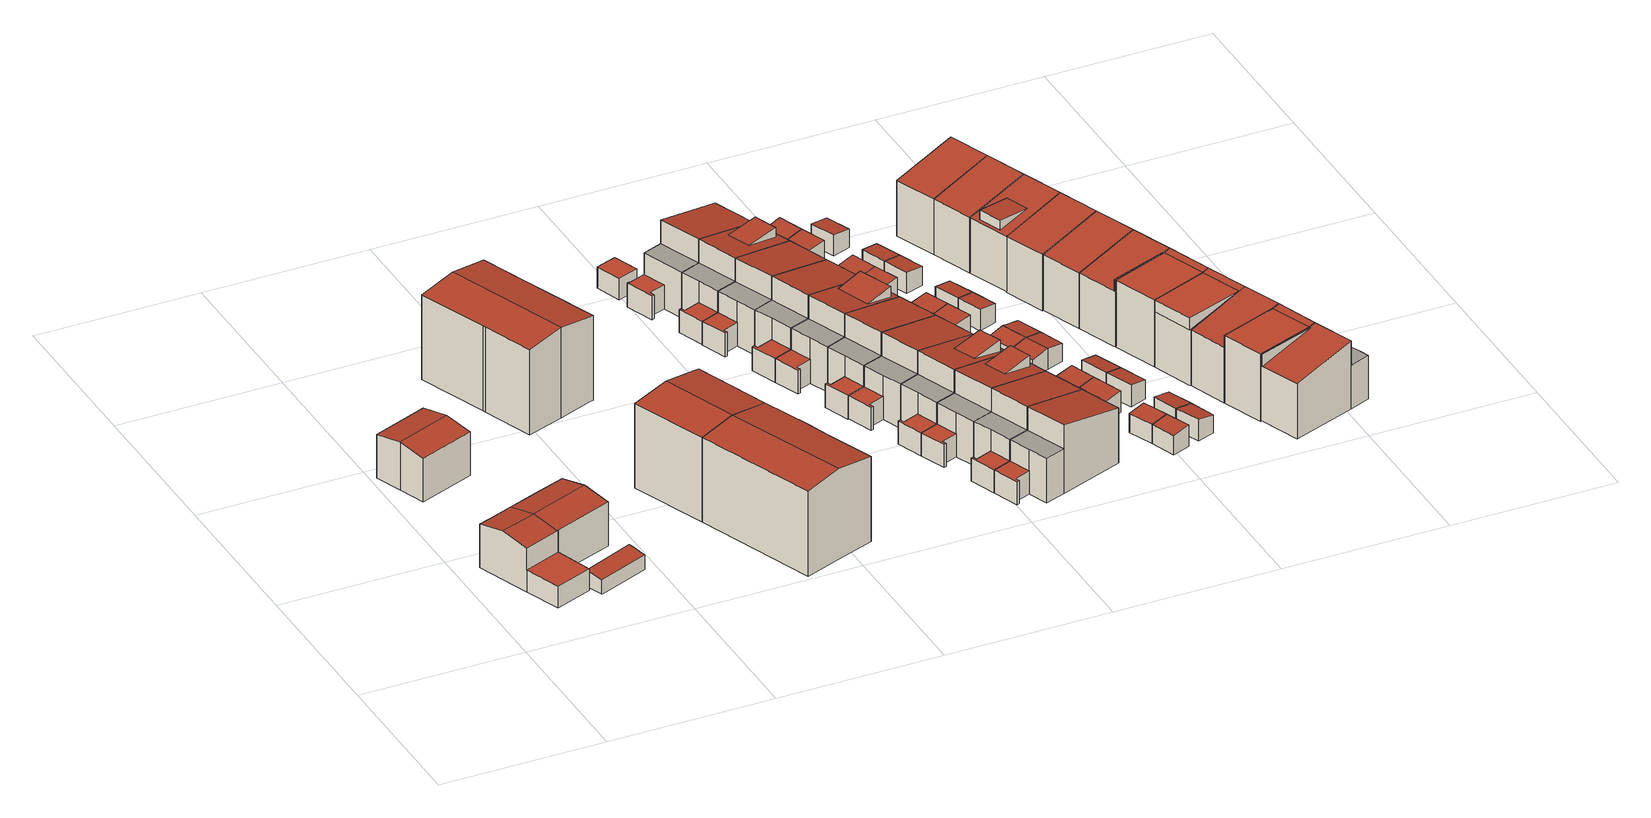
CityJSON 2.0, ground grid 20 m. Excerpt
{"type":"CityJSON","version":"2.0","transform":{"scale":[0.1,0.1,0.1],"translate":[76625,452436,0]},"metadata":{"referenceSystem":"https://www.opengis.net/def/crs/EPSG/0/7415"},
"CityObjects":{
"building1":{"type":"Building","attributes":{"Volume":259.58,"Dakoppervlakte":57.02,"Muuroppervlakte":160.19,"Vloeroppervlakte":56.57,"hoogte_Z_max_in_m_NAP":6.89,"GEB_DOEL":"woonfunctie","dateOfConstruction":"1957-01-01","measuredHeight":6.09},"geometry":[{"type":"Solid","lod":"2","boundaries":[[[[0,1,2,3,4,5,6,7,8,9]],[[10,11,12,13]],[[14,15,16,17,18]],[[19,20,21,15,14]],[[13,12,1,0]],[[13,0,9,10]],[[6,16,15,7]],[[5,17,16,6]],[[5,4,18,17]],[[19,14,18,4,3,2,11]],[[15,21,20,10,9,8,7]],[[20,19,11,10]],[[11,2,1,12]]]],"semantics":{"surfaces":[{"type":"GroundSurface"},{"type":"RoofSurface"},{"type":"WallSurface"}],"values":[[0,1,1,1,2,2,2,2,2,2,2,2,2]]}}]},
"building2":{"type":"Building","attributes":{"Volume":292.11,"Dakoppervlakte":51.62,"Muuroppervlakte":159.37,"Vloeroppervlakte":50.76,"hoogte_Z_max_in_m_NAP":6.91,"GEB_DOEL":"woonfunctie","dateOfConstruction":"1956-01-01","measuredHeight":6.08},"geometry":[{"type":"Solid","lod":"2","boundaries":[[[[22,23,24,25,26,27]],[[28,29,30,31]],[[28,32,33,29]],[[23,22,31,30]],[[25,33,32,26]],[[33,25,24,29]],[[31,22,27,26,32,28]],[[24,23,30,29]]]],"semantics":{"surfaces":[{"type":"GroundSurface"},{"type":"RoofSurface"},{"type":"WallSurface"}],"values":[[0,1,1,2,2,2,2,2]]}}]},
"building3":{"type":"Building","attributes":{"Volume":315.84,"Dakoppervlakte":54.98,"Muuroppervlakte":167.49,"Vloeroppervlakte":54.28,"hoogte_Z_max_in_m_NAP":6.89,"GEB_DOEL":"woonfunctie","dateOfConstruction":"1957-01-01","measuredHeight":6.1},"geometry":[{"type":"Solid","lod":"2","boundaries":[[[[34,8,7,6,35,36,37,38,39]],[[21,40,41,42,15]],[[42,43,44,45,16,15]],[[7,8,21,15]],[[21,8,34,39,41,40]],[[41,39,38,37,43,42]],[[37,36,44,43]],[[45,44,36,35]],[[16,45,35,6]],[[7,15,16,6]]]],"semantics":{"surfaces":[{"type":"GroundSurface"},{"type":"RoofSurface"},{"type":"WallSurface"}],"values":[[0,1,1,2,2,2,2,2,2,2]]}}]},
"building4":{"type":"Building","attributes":{"Volume":30.47,"Dakoppervlakte":15.78,"Muuroppervlakte":35.43,"Vloeroppervlakte":15.66,"hoogte_Z_max_in_m_NAP":3.01,"GEB_DOEL":"onbekend","dateOfConstruction":"1957-01-01","measuredHeight":2.09},"geometry":[{"type":"Solid","lod":"2","boundaries":[[[[46,47,48,49,50,51]],[[52,53,54,55,56,57]],[[47,46,54,53]],[[46,51,55,54]],[[49,57,56,55,51,50]],[[53,52,57,49,48,47]]]],"semantics":{"surfaces":[{"type":"GroundSurface"},{"type":"RoofSurface"},{"type":"WallSurface"}],"values":[[0,1,2,2,2,2]]}}]},
"building5":{"type":"Building","attributes":{"Volume":8.34,"Dakoppervlakte":4.64,"Muuroppervlakte":15.15,"Vloeroppervlakte":4.48,"hoogte_Z_max_in_m_NAP":2.85,"GEB_DOEL":"onbekend","dateOfConstruction":"1957-01-01","measuredHeight":2.01},"geometry":[{"type":"Solid","lod":"2","boundaries":[[[[58,59,60,61,62,63]],[[64,65,66,67]],[[68,69,67,66]],[[65,64,62,61]],[[58,69,68,59]],[[69,58,63,67]],[[65,61,60,59,68,66]],[[63,62,64,67]]]],"semantics":{"surfaces":[{"type":"GroundSurface"},{"type":"RoofSurface"},{"type":"WallSurface"}],"values":[[0,1,1,2,2,2,2,2]]}}]},
"building6":{"type":"Building","attributes":{"Volume":1710.36,"Dakoppervlakte":156.89,"Muuroppervlakte":604.07,"Vloeroppervlakte":155.21,"hoogte_Z_max_in_m_NAP":12.19,"GEB_DOEL":"woonfunctie","dateOfConstruction":"1957-01-01","measuredHeight":11.38},"geometry":[{"type":"Solid","lod":"2","boundaries":[[[[70,71,72,73,74,75,76,77,78,79,80,81,82,83]],[[84,85,86,87,88,89]],[[87,90,91,92,93,94,88]],[[95,96,97,98,99,100]],[[78,77,91,90,87,79]],[[89,88,94,71,70,83]],[[82,84,89,83]],[[82,81,85,84]],[[81,80,86,85]],[[87,86,80,79]],[[76,75,95,100]],[[73,72,98,97]],[[100,99,101,76]],[[94,93,92,91,77,76,101,99,98,72,71]],[[97,96,95,75,74,73]]]],"semantics":{"surfaces":[{"type":"GroundSurface"},{"type":"RoofSurface"},{"type":"WallSurface"}],"values":[[0,1,1,1,2,2,2,2,2,2,2,2,2,2,2]]}}]},
"building7":{"type":"Building","attributes":{"Volume":1058.98,"Dakoppervlakte":97.32,"Muuroppervlakte":424.61,"Vloeroppervlakte":96.27,"hoogte_Z_max_in_m_NAP":12.19,"GEB_DOEL":"woonfunctie","dateOfConstruction":"1957-01-01","measuredHeight":11.36},"geometry":[{"type":"Solid","lod":"2","boundaries":[[[[102,103,104,105,106,107,108]],[[109,110,111,112]],[[113,114,115,112,111]],[[109,103,102,110]],[[107,106,114,113]],[[104,112,115,114,106,105]],[[110,102,108,107,113,111]],[[109,112,104,103]]]],"semantics":{"surfaces":[{"type":"GroundSurface"},{"type":"RoofSurface"},{"type":"WallSurface"}],"values":[[0,1,1,2,2,2,2,2]]}}]},
"building8":{"type":"Building","attributes":{"Volume":1701.15,"Dakoppervlakte":156.03,"Muuroppervlakte":557.18,"Vloeroppervlakte":154.36,"hoogte_Z_max_in_m_NAP":12.19,"GEB_DOEL":"woonfunctie","dateOfConstruction":"1957-01-01","measuredHeight":11.38},"geometry":[{"type":"Solid","lod":"2","boundaries":[[[[107,116,117,118,119,120,121,122,123,102,108]],[[124,113,111,125,126,127]],[[111,110,128,125]],[[129,130,131,132,133]],[[110,111,113,107,108,102]],[[113,124,132,116,107]],[[133,132,124,127]],[[127,126,121,120,133]],[[123,122,121,126,125,128]],[[119,129,133,120]],[[117,116,132,131]],[[128,110,102,123]],[[118,117,131,130,129,119]]]],"semantics":{"surfaces":[{"type":"GroundSurface"},{"type":"RoofSurface"},{"type":"WallSurface"}],"values":[[0,1,1,1,2,2,2,2,2,2,2,2,2]]}}]},
"building9":{"type":"Building","attributes":{"Volume":23.06,"Dakoppervlakte":8.55,"Muuroppervlakte":31.74,"Vloeroppervlakte":8.55,"hoogte_Z_max_in_m_NAP":3.55,"GEB_DOEL":"overige gebruiksfunctie","dateOfConstruction":"1998-01-01","measuredHeight":2.7},"geometry":[{"type":"Solid","lod":"2","boundaries":[[[[134,135,136,137]],[[138,139,140,141]],[[138,134,137,139]],[[136,140,139,137]],[[135,141,140,136]],[[138,141,135,134]]]],"semantics":{"surfaces":[{"type":"GroundSurface"},{"type":"RoofSurface"},{"type":"WallSurface"}],"values":[[0,1,2,2,2,2]]}}]},
"building10":{"type":"Building","attributes":{"Volume":479.48,"Dakoppervlakte":55.99,"Muuroppervlakte":270.22,"Vloeroppervlakte":69.74,"hoogte_Z_max_in_m_NAP":9.55,"GEB_DOEL":"woonfunctie","dateOfConstruction":"1998-01-01","measuredHeight":8.75},"geometry":[{"type":"Solid","lod":"2","boundaries":[[[[142,143,144,145,146,147,148,149,150,151,152,153,154]],[[155,156,157,158]],[[159,160,161,162]],[[163,164,165,166,167,168,169,170]],[[148,147,162,161,156]],[[162,147,146,159]],[[165,158,157,145,144]],[[149,148,156,155]],[[170,152,151,163]],[[163,151,150,164]],[[144,143,166,165]],[[142,167,166,143]],[[142,154,168,167]],[[154,153,169,168]],[[152,170,169,153]],[[149,155,158,165,164,150]],[[160,157,156,161]],[[159,146,145,157,160]]]],"semantics":{"surfaces":[{"type":"GroundSurface"},{"type":"OuterFloorSurface"},{"type":"RoofSurface"},{"type":"WallSurface"}],"values":[[0,1,2,2,3,3,3,3,3,3,3,3,3,3,3,3,3,3]]}}]},
"building11":{"type":"Building","attributes":{"Volume":466.19,"Dakoppervlakte":40.86,"Muuroppervlakte":264.11,"Vloeroppervlakte":67.07,"hoogte_Z_max_in_m_NAP":9.55,"GEB_DOEL":"woonfunctie","dateOfConstruction":"1998-01-01","measuredHeight":8.7},"children":["building11-1"],"geometry":[{"type":"Solid","lod":"2","boundaries":[[[[171,172,173,174,175,176,177,178,179,180,181]],[[182,183,162,161],[184,185,186,187]],[[188,189,190,191,192,193]],[[156,155,194,195,196]],[[162,183,174,173]],[[161,162,173,172,156]],[[196,195,191,176,175]],[[172,171,155,156]],[[171,181,192,194,155]],[[192,181,180,193]],[[193,180,179,188]],[[179,178,189,188]],[[189,178,177,190]],[[191,190,177,176]],[[192,191,195,194]],[[161,156,196,182]],[[175,174,183,182,196]],[[184,187,197,198]],[[197,187,186]],[[197,186,185,198]],[[198,185,184]]]],"semantics":{"surfaces":[{"type":"GroundSurface"},{"type":"RoofSurface"},{"type":"OuterFloorSurface"},{"type":"WallSurface"}],"values":[[0,1,1,2,3,3,3,3,3,3,3,3,3,3,3,3,3,1,3,3,3]]}}]},
"building11-1":{"type":"BuildingInstallation","attributes":{"relationToConstruction":"outside"},"parents":["building11"],"geometry":[{"type":"MultiSurface","lod":"2","boundaries":[[[184,187,197,198]],[[197,187,186]],[[197,186,185,198]],[[198,185,184]]],"semantics":{"surfaces":[{"type":"RoofSurface"},{"type":"WallSurface"}],"values":[0,1,1,1]}}]},
"building12":{"type":"Building","attributes":{"Volume":458.17,"Dakoppervlakte":53.61,"Muuroppervlakte":264.68,"Vloeroppervlakte":66.82,"hoogte_Z_max_in_m_NAP":9.55,"GEB_DOEL":"woonfunctie","dateOfConstruction":"1998-01-01","measuredHeight":8.72},"geometry":[{"type":"Solid","lod":"2","boundaries":[[[[199,200,201,202,203,204,205,206,207,208,209]],[[210,211,212,196,195]],[[183,182,213,214]],[[215,216,217,191,190,218]],[[183,214,209,208]],[[199,209,214,213,212]],[[212,211,200,199]],[[195,196,207,206,191]],[[201,200,211,210,217]],[[215,203,202,216]],[[201,217,216,202]],[[205,190,191,206]],[[190,205,204,218]],[[215,218,204,203]],[[195,191,217,210]],[[182,196,212,213]],[[196,182,183,208,207]]]],"semantics":{"surfaces":[{"type":"GroundSurface"},{"type":"OuterFloorSurface"},{"type":"RoofSurface"},{"type":"WallSurface"}],"values":[[0,1,2,2,3,3,3,3,3,3,3,3,3,3,3,3,3]]}}]},
"building13":{"type":"Building","attributes":{"Volume":459.54,"Dakoppervlakte":53.77,"Muuroppervlakte":265,"Vloeroppervlakte":66.99,"hoogte_Z_max_in_m_NAP":9.55,"GEB_DOEL":"woonfunctie","dateOfConstruction":"1998-01-01","measuredHeight":8.72},"geometry":[{"type":"Solid","lod":"2","boundaries":[[[[219,220,221,222,223,224,200,199,209,225,226]],[[211,227,228,229,212]],[[214,213,230,231]],[[232,233,234,235,236,237]],[[231,225,209,214]],[[226,225,231,230,229]],[[199,200,211,212]],[[200,224,234,227,211]],[[219,226,229,228,233]],[[222,221,237,236]],[[221,220,232,237]],[[233,232,220,219]],[[234,224,223,235]],[[223,222,236,235]],[[227,234,233,228]],[[213,212,229,230]],[[214,209,199,212,213]]]],"semantics":{"surfaces":[{"type":"GroundSurface"},{"type":"OuterFloorSurface"},{"type":"RoofSurface"},{"type":"WallSurface"}],"values":[[0,1,2,2,3,3,3,3,3,3,3,3,3,3,3,3,3]]}}]},
"building14":{"type":"Building","attributes":{"Volume":467.02,"Dakoppervlakte":53.46,"Muuroppervlakte":274.35,"Vloeroppervlakte":66.74,"hoogte_Z_max_in_m_NAP":9.55,"GEB_DOEL":"woonfunctie","dateOfConstruction":"1998-01-01","measuredHeight":8.71},"geometry":[{"type":"Solid","lod":"2","boundaries":[[[[238,239,240,241,220,219,226,225,242,243,244]],[[228,245,246,247,229]],[[248,249,231,230],[250,251,252,253]],[[254,255,256,233,232,257]],[[250,253,258,259]],[[248,247,243,242,249]],[[231,249,242,225]],[[231,225,226,229,230]],[[245,256,238,244,246]],[[243,247,246,244]],[[238,256,255,239]],[[220,232,233,219]],[[241,257,232,220]],[[241,240,254,257]],[[239,255,254,240]],[[228,233,256,245]],[[230,229,247,248]],[[259,251,250]],[[258,253,252]],[[252,251,259,258]],[[219,233,228,229,226]]]],"semantics":{"surfaces":[{"type":"GroundSurface"},{"type":"OuterFloorSurface"},{"type":"RoofSurface"},{"type":"WallSurface"}],"values":[[0,1,2,2,2,3,3,3,3,3,3,3,3,3,3,3,3,3,3,3,3]]}}]},
"building15":{"type":"Building","attributes":{"Volume":458.53,"Dakoppervlakte":53.78,"Muuroppervlakte":264.47,"Vloeroppervlakte":66.95,"hoogte_Z_max_in_m_NAP":9.55,"GEB_DOEL":"woonfunctie","dateOfConstruction":"1998-01-01","measuredHeight":8.71},"geometry":[{"type":"Solid","lod":"2","boundaries":[[[[260,244,243,242,261,262,263,264,265,266,267]],[[268,269,247,246,270]],[[249,248,271,272]],[[273,274,275,276,277,278]],[[272,261,242,249]],[[262,261,272,271,269]],[[263,262,269,268,273]],[[243,244,246,247]],[[244,260,274,270,246]],[[274,260,267,275]],[[267,266,276,275]],[[266,265,277,276]],[[277,265,264,278]],[[263,273,278,264]],[[268,270,274,273]],[[248,247,269,271]],[[247,248,249,242,243]]]],"semantics":{"surfaces":[{"type":"GroundSurface"},{"type":"OuterFloorSurface"},{"type":"RoofSurface"},{"type":"WallSurface"}],"values":[[0,1,2,2,3,3,3,3,3,3,3,3,3,3,3,3,3]]}}]},
"building16":{"type":"Building","attributes":{"Volume":455.35,"Dakoppervlakte":53.7,"Muuroppervlakte":262.86,"Vloeroppervlakte":66.87,"hoogte_Z_max_in_m_NAP":9.55,"GEB_DOEL":"woonfunctie","dateOfConstruction":"1998-01-01","measuredHeight":8.67},"geometry":[{"type":"Solid","lod":"2","boundaries":[[[[279,280,281,282,283,284,285,286,287,288,289]],[[269,268,290,291,292]],[[272,271,293,294]],[[278,295,296,297,298,273]],[[294,286,285,272]],[[287,286,294,293,292]],[[290,298,289,288,291]],[[287,292,291,288]],[[268,269,284,283,273]],[[280,279,297,296]],[[289,298,297,279]],[[282,278,273,283]],[[282,281,295,278]],[[280,296,295,281]],[[268,273,298,290]],[[292,293,271,269]],[[269,271,272,285,284]]]],"semantics":{"surfaces":[{"type":"GroundSurface"},{"type":"OuterFloorSurface"},{"type":"RoofSurface"},{"type":"WallSurface"}],"values":[[0,1,2,2,3,3,3,3,3,3,3,3,3,3,3,3,3]]}}]},
"building17":{"type":"Building","attributes":{"Volume":464.5,"Dakoppervlakte":41.99,"Muuroppervlakte":263.31,"Vloeroppervlakte":66.97,"hoogte_Z_max_in_m_NAP":9.55,"GEB_DOEL":"woonfunctie","dateOfConstruction":"1998-01-01","measuredHeight":8.68},"children":["building17-1"],"geometry":[{"type":"Solid","lod":"2","boundaries":[[[[288,287,286,299,300,301,302,303,304,305,306]],[[307,308,294,293],[309,310,311,312]],[[313,314,315,316,317,318]],[[291,319,320,321,292]],[[308,307,321,300,299]],[[308,299,286,294]],[[288,291,292,287]],[[319,291,288,306,317]],[[301,300,321,320,316]],[[317,306,305,318]],[[318,305,304,313]],[[304,303,314,313]],[[314,303,302,315]],[[316,315,302,301]],[[319,317,316,320]],[[293,292,321,307]],[[294,286,287,292,293]],[[309,312,322,323]],[[322,312,311]],[[322,311,310,323]],[[323,310,309]]]],"semantics":{"surfaces":[{"type":"GroundSurface"},{"type":"RoofSurface"},{"type":"OuterFloorSurface"},{"type":"WallSurface"}],"values":[[0,1,1,2,3,3,3,3,3,3,3,3,3,3,3,3,3,1,3,3,3]]}}]},
"building17-1":{"type":"BuildingInstallation","attributes":{"relationToConstruction":"outside"},"parents":["building17"],"geometry":[{"type":"MultiSurface","lod":"2","boundaries":[[[309,312,322,323]],[[322,312,311]],[[322,311,310,323]],[[323,310,309]]],"semantics":{"surfaces":[{"type":"RoofSurface"},{"type":"WallSurface"}],"values":[0,1,1,1]}}]},
"building18":{"type":"Building","attributes":{"Volume":463.99,"Dakoppervlakte":41.94,"Muuroppervlakte":263.7,"Vloeroppervlakte":66.74,"hoogte_Z_max_in_m_NAP":9.55,"GEB_DOEL":"woonfunctie","dateOfConstruction":"1998-01-01","measuredHeight":8.7},"children":["building18-1"],"geometry":[{"type":"Solid","lod":"2","boundaries":[[[[324,325,326,327,328,329,330,302,301,300,299]],[[331,332,308,307],[333,334,335,336]],[[315,337,338,339,340,316]],[[341,342,321,320,343]],[[308,332,324,299]],[[308,299,300,321,307]],[[326,325,342,341]],[[320,321,300,301,316]],[[341,343,340,327,326]],[[338,329,328,339]],[[328,327,340,339]],[[301,302,315,316]],[[315,302,330,337]],[[338,337,330,329]],[[320,316,340,343]],[[307,321,342,331]],[[332,331,342,325,324]],[[333,336,344,345]],[[344,336,335]],[[344,335,334,345]],[[345,334,333]]]],"semantics":{"surfaces":[{"type":"GroundSurface"},{"type":"RoofSurface"},{"type":"OuterFloorSurface"},{"type":"WallSurface"}],"values":[[0,1,1,2,3,3,3,3,3,3,3,3,3,3,3,3,3,1,3,3,3]]}}]},
"building18-1":{"type":"BuildingInstallation","attributes":{"relationToConstruction":"outside"},"parents":["building18"],"geometry":[{"type":"MultiSurface","lod":"2","boundaries":[[[333,336,344,345]],[[344,336,335]],[[344,335,334,345]],[[345,334,333]]],"semantics":{"surfaces":[{"type":"RoofSurface"},{"type":"WallSurface"}],"values":[0,1,1,1]}}]},
"building19":{"type":"Building","attributes":{"Volume":456.27,"Dakoppervlakte":53.77,"Muuroppervlakte":263.26,"Vloeroppervlakte":66.88,"hoogte_Z_max_in_m_NAP":9.55,"GEB_DOEL":"woonfunctie","dateOfConstruction":"1998-01-01","measuredHeight":8.68},"geometry":[{"type":"Solid","lod":"2","boundaries":[[[[326,325,324,346,347,348,349,350,351,352,353]],[[342,341,354,355,356]],[[357,332,331,358]],[[359,360,361,362,363,364]],[[357,346,324,332]],[[357,358,356,347,346]],[[348,347,356,355,359]],[[325,326,341,342]],[[326,353,360,354,341]],[[360,353,352,361]],[[361,352,351,362]],[[351,350,363,362]],[[363,350,349,364]],[[348,359,364,349]],[[355,354,360,359]],[[331,342,356,358]],[[342,331,332,324,325]]]],"semantics":{"surfaces":[{"type":"GroundSurface"},{"type":"OuterFloorSurface"},{"type":"RoofSurface"},{"type":"WallSurface"}],"values":[[0,1,2,2,3,3,3,3,3,3,3,3,3,3,3,3,3]]}}]},
"building20":{"type":"Building","attributes":{"Volume":455.27,"Dakoppervlakte":53.55,"Muuroppervlakte":263.42,"Vloeroppervlakte":66.6,"hoogte_Z_max_in_m_NAP":9.55,"GEB_DOEL":"woonfunctie","dateOfConstruction":"1998-01-01","measuredHeight":8.69},"geometry":[{"type":"Solid","lod":"2","boundaries":[[[[365,366,367,349,348,347,346,368,369,370,371]],[[356,355,372,373,374]],[[357,358,375,376]],[[377,378,379,359,364,380]],[[376,368,346,357]],[[369,368,376,375,374]],[[370,369,374,373]],[[355,356,347,348,359]],[[371,370,373,372,379]],[[365,378,377,366]],[[379,378,365,371]],[[349,364,359,348]],[[349,367,380,364]],[[366,377,380,367]],[[355,359,379,372]],[[358,356,374,375]],[[357,346,347,356,358]]]],"semantics":{"surfaces":[{"type":"GroundSurface"},{"type":"OuterFloorSurface"},{"type":"RoofSurface"},{"type":"WallSurface"}],"values":[[0,1,2,2,3,3,3,3,3,3,3,3,3,3,3,3,3]]}}]},
"building21":{"type":"Building","attributes":{"Volume":19.22,"Dakoppervlakte":7.6,"Muuroppervlakte":28.43,"Vloeroppervlakte":7.55,"hoogte_Z_max_in_m_NAP":3.47,"GEB_DOEL":"onbekend","dateOfConstruction":"1998-01-01","measuredHeight":2.68},"geometry":[{"type":"Solid","lod":"2","boundaries":[[[[381,382,383,384]],[[385,386,387,388]],[[381,384,388,387]],[[383,385,388,384]],[[382,386,385,383]],[[387,386,382,381]]]],"semantics":{"surfaces":[{"type":"GroundSurface"},{"type":"RoofSurface"},{"type":"WallSurface"}],"values":[[0,1,2,2,2,2]]}}]},
"building22":{"type":"Building","attributes":{"Volume":18.79,"Dakoppervlakte":7.68,"Muuroppervlakte":27.67,"Vloeroppervlakte":7.63,"hoogte_Z_max_in_m_NAP":3.47,"GEB_DOEL":"onbekend","dateOfConstruction":"1998-01-01","measuredHeight":2.59},"geometry":[{"type":"Solid","lod":"2","boundaries":[[[[389,390,391,392]],[[386,393,394,387]],[[386,389,392,393]],[[394,393,392,391]],[[394,391,390,387]],[[390,389,386,387]]]],"semantics":{"surfaces":[{"type":"GroundSurface"},{"type":"RoofSurface"},{"type":"WallSurface"}],"values":[[0,1,2,2,2,2]]}}]},
"building23":{"type":"Building","attributes":{"Volume":18.86,"Dakoppervlakte":7.59,"Muuroppervlakte":27.9,"Vloeroppervlakte":7.55,"hoogte_Z_max_in_m_NAP":3.47,"GEB_DOEL":"onbekend","dateOfConstruction":"1998-01-01","measuredHeight":2.63},"geometry":[{"type":"Solid","lod":"2","boundaries":[[[[395,396,397,398]],[[399,400,401,402]],[[399,402,395,398]],[[398,397,400,399]],[[396,401,400,397]],[[401,396,395,402]]]],"semantics":{"surfaces":[{"type":"GroundSurface"},{"type":"RoofSurface"},{"type":"WallSurface"}],"values":[[0,1,2,2,2,2]]}}]},
"building24":{"type":"Building","attributes":{"Volume":19.08,"Dakoppervlakte":7.69,"Muuroppervlakte":28.08,"Vloeroppervlakte":7.64,"hoogte_Z_max_in_m_NAP":3.47,"GEB_DOEL":"onbekend","dateOfConstruction":"1998-01-01","measuredHeight":2.63},"geometry":[{"type":"Solid","lod":"2","boundaries":[[[[398,403,404,395]],[[399,402,405,406]],[[395,402,399,398]],[[405,402,395,404]],[[403,406,405,404]],[[403,398,399,406]]]],"semantics":{"surfaces":[{"type":"GroundSurface"},{"type":"RoofSurface"},{"type":"WallSurface"}],"values":[[0,1,2,2,2,2]]}}]},
"building25":{"type":"Building","attributes":{"Volume":18.69,"Dakoppervlakte":7.57,"Muuroppervlakte":27.67,"Vloeroppervlakte":7.53,"hoogte_Z_max_in_m_NAP":3.47,"GEB_DOEL":"onbekend","dateOfConstruction":"1998-01-01","measuredHeight":2.61},"geometry":[{"type":"Solid","lod":"2","boundaries":[[[[407,408,409,410]],[[411,412,413,414]],[[407,410,412,411]],[[409,413,412,410]],[[408,414,413,409]],[[411,414,408,407]]]],"semantics":{"surfaces":[{"type":"GroundSurface"},{"type":"RoofSurface"},{"type":"WallSurface"}],"values":[[0,1,2,2,2,2]]}}]},
"building26":{"type":"Building","attributes":{"Volume":19.05,"Dakoppervlakte":7.7,"Muuroppervlakte":28.02,"Vloeroppervlakte":7.65,"hoogte_Z_max_in_m_NAP":3.47,"GEB_DOEL":"onbekend","dateOfConstruction":"1998-01-01","measuredHeight":2.62},"geometry":[{"type":"Solid","lod":"2","boundaries":[[[[408,407,415,416]],[[414,417,418,411]],[[414,408,416,417]],[[418,417,416,415]],[[418,415,407,411]],[[407,408,414,411]]]],"semantics":{"surfaces":[{"type":"GroundSurface"},{"type":"RoofSurface"},{"type":"WallSurface"}],"values":[[0,1,2,2,2,2]]}}]},
"building27":{"type":"Building","attributes":{"Volume":19.58,"Dakoppervlakte":7.84,"Muuroppervlakte":28.58,"Vloeroppervlakte":7.77,"hoogte_Z_max_in_m_NAP":3.56,"GEB_DOEL":"onbekend","dateOfConstruction":"1998-01-01","measuredHeight":2.68},"geometry":[{"type":"Solid","lod":"2","boundaries":[[[[419,420,421,422]],[[423,424,425,426]],[[423,426,419,422]],[[423,422,421,424]],[[420,425,424,421]],[[420,419,426,425]]]],"semantics":{"surfaces":[{"type":"GroundSurface"},{"type":"RoofSurface"},{"type":"WallSurface"}],"values":[[0,1,2,2,2,2]]}}]},
"building28":{"type":"Building","attributes":{"Volume":19.49,"Dakoppervlakte":7.69,"Muuroppervlakte":28.74,"Vloeroppervlakte":7.6,"hoogte_Z_max_in_m_NAP":3.62,"GEB_DOEL":"onbekend","dateOfConstruction":"1998-01-01","measuredHeight":2.74},"geometry":[{"type":"Solid","lod":"2","boundaries":[[[[427,428,429,430]],[[431,432,433,434]],[[427,430,431,434]],[[430,429,432,431]],[[432,429,428,433]],[[434,433,428,427]]]],"semantics":{"surfaces":[{"type":"GroundSurface"},{"type":"RoofSurface"},{"type":"WallSurface"}],"values":[[0,1,2,2,2,2]]}}]},
"building29":{"type":"Building","attributes":{"Volume":18.81,"Dakoppervlakte":7.61,"Muuroppervlakte":27.8,"Vloeroppervlakte":7.54,"hoogte_Z_max_in_m_NAP":3.56,"GEB_DOEL":"onbekend","dateOfConstruction":"1998-01-01","measuredHeight":2.65},"geometry":[{"type":"Solid","lod":"2","boundaries":[[[[422,435,436,419]],[[423,426,437,438]],[[419,426,423,422]],[[419,436,437,426]],[[435,438,437,436]],[[422,423,438,435]]]],"semantics":{"surfaces":[{"type":"GroundSurface"},{"type":"RoofSurface"},{"type":"WallSurface"}],"values":[[0,1,2,2,2,2]]}}]},
"building30":{"type":"Building","attributes":{"Volume":23.46,"Dakoppervlakte":9.27,"Muuroppervlakte":32.18,"Vloeroppervlakte":9.16,"hoogte_Z_max_in_m_NAP":3.62,"GEB_DOEL":"onbekend","dateOfConstruction":"1998-01-01","measuredHeight":2.73},"geometry":[{"type":"Solid","lod":"2","boundaries":[[[[430,439,440,427]],[[441,442,431,434]],[[427,434,431,430]],[[434,427,440,441]],[[439,442,441,440]],[[439,430,431,442]]]],"semantics":{"surfaces":[{"type":"GroundSurface"},{"type":"RoofSurface"},{"type":"WallSurface"}],"values":[[0,1,2,2,2,2]]}}]},
"building31":{"type":"Building","attributes":{"Volume":20.17,"Dakoppervlakte":7.86,"Muuroppervlakte":29.48,"Vloeroppervlakte":7.77,"hoogte_Z_max_in_m_NAP":3.63,"GEB_DOEL":"onbekend","dateOfConstruction":"1998-01-01","measuredHeight":2.77},"geometry":[{"type":"Solid","lod":"2","boundaries":[[[[443,444,445,446]],[[447,448,449,450]],[[446,445,447,450]],[[447,445,444,448]],[[448,444,443,449]],[[449,443,446,450]]]],"semantics":{"surfaces":[{"type":"GroundSurface"},{"type":"RoofSurface"},{"type":"WallSurface"}],"values":[[0,1,2,2,2,2]]}}]},
"building32":{"type":"Building","attributes":{"Volume":18.91,"Dakoppervlakte":7.51,"Muuroppervlakte":28.16,"Vloeroppervlakte":7.43,"hoogte_Z_max_in_m_NAP":3.63,"GEB_DOEL":"onbekend","dateOfConstruction":"1998-01-01","measuredHeight":2.72},"geometry":[{"type":"Solid","lod":"2","boundaries":[[[[445,451,452,446]],[[453,454,447,450]],[[446,450,447,445]],[[450,446,452,453]],[[451,454,453,452]],[[451,445,447,454]]]],"semantics":{"surfaces":[{"type":"GroundSurface"},{"type":"RoofSurface"},{"type":"WallSurface"}],"values":[[0,1,2,2,2,2]]}}]},
"building33":{"type":"Building","attributes":{"Volume":18.69,"Dakoppervlakte":7.66,"Muuroppervlakte":27.58,"Vloeroppervlakte":7.59,"hoogte_Z_max_in_m_NAP":3.49,"GEB_DOEL":"onbekend","dateOfConstruction":"1998-01-01","measuredHeight":2.62},"geometry":[{"type":"Solid","lod":"2","boundaries":[[[[455,456,457,458]],[[459,460,461,462]],[[455,458,462,461]],[[458,457,459,462]],[[456,460,459,457]],[[460,456,455,461]]]],"semantics":{"surfaces":[{"type":"GroundSurface"},{"type":"RoofSurface"},{"type":"WallSurface"}],"values":[[0,1,2,2,2,2]]}}]},
"building34":{"type":"Building","attributes":{"Volume":19.09,"Dakoppervlakte":7.66,"Muuroppervlakte":28.16,"Vloeroppervlakte":7.59,"hoogte_Z_max_in_m_NAP":3.49,"GEB_DOEL":"onbekend","dateOfConstruction":"1998-01-01","measuredHeight":2.67},"geometry":[{"type":"Solid","lod":"2","boundaries":[[[[463,464,465,466]],[[467,468,469,470]],[[463,466,468,467]],[[468,466,465,469]],[[464,470,469,465]],[[464,463,467,470]]]],"semantics":{"surfaces":[{"type":"GroundSurface"},{"type":"RoofSurface"},{"type":"WallSurface"}],"values":[[0,1,2,2,2,2]]}}]},
"building35":{"type":"Building","attributes":{"Volume":19.13,"Dakoppervlakte":7.66,"Muuroppervlakte":28.23,"Vloeroppervlakte":7.59,"hoogte_Z_max_in_m_NAP":3.49,"GEB_DOEL":"onbekend","dateOfConstruction":"1998-01-01","measuredHeight":2.68},"geometry":[{"type":"Solid","lod":"2","boundaries":[[[[463,466,471,472]],[[473,468,467,474]],[[467,463,472,474]],[[472,471,473,474]],[[466,468,473,471]],[[463,467,468,466]]]],"semantics":{"surfaces":[{"type":"GroundSurface"},{"type":"RoofSurface"},{"type":"WallSurface"}],"values":[[0,1,2,2,2,2]]}}]},
"building36":{"type":"Building","attributes":{"Volume":19.5,"Dakoppervlakte":7.71,"Muuroppervlakte":28.75,"Vloeroppervlakte":7.64,"hoogte_Z_max_in_m_NAP":3.56,"GEB_DOEL":"onbekend","dateOfConstruction":"1998-01-01","measuredHeight":2.71},"geometry":[{"type":"Solid","lod":"2","boundaries":[[[[475,476,477,478,479]],[[480,481,482,424,423]],[[476,475,480,423]],[[480,475,479,481]],[[481,479,478,477,424,482]],[[477,476,423,424]]]],"semantics":{"surfaces":[{"type":"GroundSurface"},{"type":"RoofSurface"},{"type":"WallSurface"}],"values":[[0,1,2,2,2,2]]}}]},
"building37":{"type":"Building","attributes":{"Volume":19.05,"Dakoppervlakte":7.66,"Muuroppervlakte":28.11,"Vloeroppervlakte":7.59,"hoogte_Z_max_in_m_NAP":3.49,"GEB_DOEL":"onbekend","dateOfConstruction":"1998-01-01","measuredHeight":2.66},"geometry":[{"type":"Solid","lod":"2","boundaries":[[[[483,484,485,486]],[[487,488,489,490]],[[487,483,486,488]],[[485,489,488,486]],[[489,485,484,490]],[[484,483,487,490]]]],"semantics":{"surfaces":[{"type":"GroundSurface"},{"type":"RoofSurface"},{"type":"WallSurface"}],"values":[[0,1,2,2,2,2]]}}]},
"building38":{"type":"Building","attributes":{"Volume":18.5,"Dakoppervlakte":7.48,"Muuroppervlakte":27.6,"Vloeroppervlakte":7.41,"hoogte_Z_max_in_m_NAP":3.56,"GEB_DOEL":"onbekend","dateOfConstruction":"1998-01-01","measuredHeight":2.65},"geometry":[{"type":"Solid","lod":"2","boundaries":[[[[435,422,491,492]],[[438,493,480,423]],[[491,422,423,480]],[[422,435,438,423]],[[492,493,438,435]],[[493,492,491,480]]]],"semantics":{"surfaces":[{"type":"GroundSurface"},{"type":"RoofSurface"},{"type":"WallSurface"}],"values":[[0,1,2,2,2,2]]}}]},
"building39":{"type":"Building","attributes":{"Volume":19.01,"Dakoppervlakte":7.66,"Muuroppervlakte":28.05,"Vloeroppervlakte":7.59,"hoogte_Z_max_in_m_NAP":3.49,"GEB_DOEL":"onbekend","dateOfConstruction":"1998-01-01","measuredHeight":2.66},"geometry":[{"type":"Solid","lod":"2","boundaries":[[[[484,483,494,495]],[[496,487,490,497]],[[484,495,497,490]],[[495,494,496,497]],[[496,494,483,487]],[[484,490,487,483]]]],"semantics":{"surfaces":[{"type":"GroundSurface"},{"type":"RoofSurface"},{"type":"WallSurface"}],"values":[[0,1,2,2,2,2]]}}]},
"building40":{"type":"Building","attributes":{"Volume":21.37,"Dakoppervlakte":8.48,"Muuroppervlakte":30.31,"Vloeroppervlakte":8.38,"hoogte_Z_max_in_m_NAP":3.59,"GEB_DOEL":"onbekend","dateOfConstruction":"1998-01-01","measuredHeight":2.72},"geometry":[{"type":"Solid","lod":"2","boundaries":[[[[498,499,500,501]],[[502,503,504,505]],[[501,500,505,504]],[[500,499,502,505]],[[498,503,502,499]],[[503,498,501,504]]]],"semantics":{"surfaces":[{"type":"GroundSurface"},{"type":"RoofSurface"},{"type":"WallSurface"}],"values":[[0,1,2,2,2,2]]}}]},
"building41":{"type":"Building","attributes":{"Volume":21.75,"Dakoppervlakte":8.48,"Muuroppervlakte":30.85,"Vloeroppervlakte":8.38,"hoogte_Z_max_in_m_NAP":3.59,"GEB_DOEL":"onbekend","dateOfConstruction":"1998-01-01","measuredHeight":2.77},"geometry":[{"type":"Solid","lod":"2","boundaries":[[[[506,507,508,509]],[[510,511,505,504]],[[510,504,506,509]],[[509,508,511,510]],[[511,508,507,505]],[[507,506,504,505]]]],"semantics":{"surfaces":[{"type":"GroundSurface"},{"type":"RoofSurface"},{"type":"WallSurface"}],"values":[[0,1,2,2,2,2]]}}]},
"building42":{"type":"Building","attributes":{"Volume":19.3,"Dakoppervlakte":7.69,"Muuroppervlakte":28.46,"Vloeroppervlakte":7.6,"hoogte_Z_max_in_m_NAP":3.59,"GEB_DOEL":"onbekend","dateOfConstruction":"1998-01-01","measuredHeight":2.71},"geometry":[{"type":"Solid","lod":"2","boundaries":[[[[512,513,514,515]],[[516,517,518,519]],[[512,515,517,516]],[[515,514,518,517]],[[513,519,518,514]],[[519,513,512,516]]]],"semantics":{"surfaces":[{"type":"GroundSurface"},{"type":"RoofSurface"},{"type":"WallSurface"}],"values":[[0,1,2,2,2,2]]}}]},
"building43":{"type":"Building","attributes":{"Volume":19.36,"Dakoppervlakte":7.68,"Muuroppervlakte":28.56,"Vloeroppervlakte":7.6,"hoogte_Z_max_in_m_NAP":3.6,"GEB_DOEL":"onbekend","dateOfConstruction":"1998-01-01","measuredHeight":2.72},"geometry":[{"type":"Solid","lod":"2","boundaries":[[[[515,520,521,512]],[[522,523,517,516]],[[512,516,517,515]],[[516,512,521,522]],[[520,523,522,521]],[[520,515,517,523]]]],"semantics":{"surfaces":[{"type":"GroundSurface"},{"type":"RoofSurface"},{"type":"WallSurface"}],"values":[[0,1,2,2,2,2]]}}]},
"building44":{"type":"Building","attributes":{"Volume":437.81,"Dakoppervlakte":46.07,"Muuroppervlakte":247.38,"Vloeroppervlakte":59.57,"hoogte_Z_max_in_m_NAP":9.62,"GEB_DOEL":"woonfunctie","dateOfConstruction":"1998-01-01","measuredHeight":8.74},"geometry":[{"type":"Solid","lod":"2","boundaries":[[[[524,525,526,527,528,529]],[[530,531,532,533]],[[534,535,536,537]],[[535,534,524,529]],[[536,535,529,528,531]],[[525,524,534,537,530]],[[530,533,526,525]],[[528,527,532,531]],[[532,527,526,533]],[[536,531,530,537]]]],"semantics":{"surfaces":[{"type":"GroundSurface"},{"type":"OuterFloorSurface"},{"type":"RoofSurface"},{"type":"WallSurface"}],"values":[[0,1,2,3,3,3,3,3,3,3]]}}]},
"building45":{"type":"Building","attributes":{"Volume":437.78,"Dakoppervlakte":46.06,"Muuroppervlakte":247.35,"Vloeroppervlakte":59.58,"hoogte_Z_max_in_m_NAP":9.62,"GEB_DOEL":"woonfunctie","dateOfConstruction":"1998-01-01","measuredHeight":8.74},"geometry":[{"type":"Solid","lod":"2","boundaries":[[[[538,539,540,541,542,529,528,527]],[[543,544,545,546,532,531]],[[535,547,548,536]],[[535,529,542,547]],[[548,547,542,541,543]],[[528,529,535,536,531]],[[531,532,527,528]],[[546,545,544,540,539,538]],[[541,540,544,543]],[[538,527,532,546]],[[548,543,531,536]]]],"semantics":{"surfaces":[{"type":"GroundSurface"},{"type":"OuterFloorSurface"},{"type":"RoofSurface"},{"type":"WallSurface"}],"values":[[0,1,2,3,3,3,3,3,3,3,3]]}}]},
"building46":{"type":"Building","attributes":{"Volume":445.24,"Dakoppervlakte":33.13,"Muuroppervlakte":247.04,"Vloeroppervlakte":59.59,"hoogte_Z_max_in_m_NAP":9.62,"GEB_DOEL":"woonfunctie","dateOfConstruction":"1998-01-01","measuredHeight":8.73},"children":["building46-1"],"geometry":[{"type":"Solid","lod":"2","boundaries":[[[[540,549,550,551,542,541]],[[548,547,552,553],[554,555,556,557]],[[558,544,543,559]],[[547,548,543,541,542]],[[547,542,551,552]],[[552,551,550,559,553]],[[550,549,558,559]],[[558,549,540,544]],[[541,543,544,540]],[[548,553,559,543]],[[560,561,554,557]],[[560,556,555,561]],[[555,554,561]],[[560,557,556]]]],"semantics":{"surfaces":[{"type":"GroundSurface"},{"type":"RoofSurface"},{"type":"OuterFloorSurface"},{"type":"WallSurface"}],"values":[[0,1,2,3,3,3,3,3,3,3,1,3,3,3]]}}]},
"building46-1":{"type":"BuildingInstallation","attributes":{"relationToConstruction":"outside"},"parents":["building46"],"geometry":[{"type":"MultiSurface","lod":"2","boundaries":[[[560,561,554,557]],[[560,556,555,561]],[[555,554,561]],[[560,557,556]]],"semantics":{"surfaces":[{"type":"RoofSurface"},{"type":"WallSurface"}],"values":[0,1,1,1]}}]},
"building47":{"type":"Building","attributes":{"Volume":436.72,"Dakoppervlakte":45.73,"Muuroppervlakte":247.86,"Vloeroppervlakte":59.17,"hoogte_Z_max_in_m_NAP":9.62,"GEB_DOEL":"woonfunctie","dateOfConstruction":"1998-01-01","measuredHeight":8.78},"geometry":[{"type":"Solid","lod":"2","boundaries":[[[[562,563,564,565,566,567,568]],[[558,559,569,570,571]],[[552,572,573,553]],[[572,552,564,563]],[[573,572,563,562,569]],[[565,564,552,553,559]],[[559,558,566,565]],[[562,568,570,569]],[[558,571,570,568,567,566]],[[573,569,559,553]]]],"semantics":{"surfaces":[{"type":"GroundSurface"},{"type":"OuterFloorSurface"},{"type":"RoofSurface"},{"type":"WallSurface"}],"values":[[0,1,2,3,3,3,3,3,3,3]]}}]},
"building48":{"type":"Building","attributes":{"Volume":439.12,"Dakoppervlakte":46.14,"Muuroppervlakte":247.78,"Vloeroppervlakte":59.71,"hoogte_Z_max_in_m_NAP":9.62,"GEB_DOEL":"woonfunctie","dateOfConstruction":"1998-01-01","measuredHeight":8.75},"geometry":[{"type":"Solid","lod":"2","boundaries":[[[[574,575,576,577,578,579]],[[580,570,569,581]],[[572,582,583,573]],[[575,574,582,572]],[[583,582,574,579,581]],[[576,575,572,573,569]],[[579,578,580,581]],[[578,577,570,580]],[[576,569,570,577]],[[583,581,569,573]]]],"semantics":{"surfaces":[{"type":"GroundSurface"},{"type":"OuterFloorSurface"},{"type":"RoofSurface"},{"type":"WallSurface"}],"values":[[0,1,2,3,3,3,3,3,3,3]]}}]},
"building49":{"type":"Building","attributes":{"Volume":435.98,"Dakoppervlakte":45.79,"Muuroppervlakte":257.85,"Vloeroppervlakte":59.3,"hoogte_Z_max_in_m_NAP":9.62,"GEB_DOEL":"woonfunctie","dateOfConstruction":"1998-01-01","measuredHeight":8.73},"geometry":[{"type":"Solid","lod":"2","boundaries":[[[[578,584,585,586,587,588,589,574,579]],[[580,581,590,591,592]],[[593,594,595,596]],[[583,582,597,593,596,598]],[[596,599,588,587,586,590,598]],[[594,597,599,595]],[[595,599,596]],[[599,597,582,574,589,588]],[[594,593,597]],[[590,586,585,591]],[[580,592,591,585,584,578]],[[578,579,581,580]],[[583,598,590,581]],[[582,583,581,579,574]]]],"semantics":{"surfaces":[{"type":"GroundSurface"},{"type":"OuterFloorSurface"},{"type":"RoofSurface"},{"type":"WallSurface"}],"values":[[0,1,2,2,3,3,3,3,3,3,3,3,3,3]]}}]},
"building50":{"type":"Building","attributes":{"Volume":496.64,"Dakoppervlakte":48.27,"Muuroppervlakte":271.24,"Vloeroppervlakte":63.63,"hoogte_Z_max_in_m_NAP":9.62,"GEB_DOEL":"woonfunctie","dateOfConstruction":"1998-01-01","measuredHeight":8.7},"geometry":[{"type":"Solid","lod":"2","boundaries":[[[[600,601,602,603,604,588,587,586,585,605]],[[596,595,606,607]],[[596,607,608,598]],[[609,610,611,591,590,612]],[[590,591,585,586]],[[612,602,601,609]],[[585,591,611,610,609,601,600,605]],[[598,608,612,590]],[[606,613,607]],[[596,599,595]],[[604,603,602,612,608,607,613]],[[599,596,598,590,586,587,588]],[[606,595,599,588,604,613]]]],"semantics":{"surfaces":[{"type":"GroundSurface"},{"type":"RoofSurface"},{"type":"OuterFloorSurface"},{"type":"WallSurface"}],"values":[[0,1,1,2,3,3,3,3,3,3,3,3,3]]}}]},
"building51":{"type":"Building","attributes":{"Volume":459.33,"Dakoppervlakte":44.85,"Muuroppervlakte":263.23,"Vloeroppervlakte":59.11,"hoogte_Z_max_in_m_NAP":9.62,"GEB_DOEL":"woonfunctie","dateOfConstruction":"1998-01-01","measuredHeight":8.68},"geometry":[{"type":"Solid","lod":"2","boundaries":[[[[601,614,615,616,617,618,619,604,603,602]],[[609,612,620,621,622,623]],[[624,607,606,625]],[[608,607,624,626,627,628]],[[618,617,620,628,627]],[[601,602,612,609]],[[617,616,621,620]],[[601,609,623,622,621,616,615,614]],[[608,628,620,612]],[[607,613,606]],[[606,613,626,625]],[[613,607,608,612,602,603,604]],[[625,626,624]],[[627,626,613,604,619,618]]]],"semantics":{"surfaces":[{"type":"GroundSurface"},{"type":"OuterFloorSurface"},{"type":"RoofSurface"},{"type":"WallSurface"}],"values":[[0,1,2,2,3,3,3,3,3,3,3,3,3,3]]}}]},
"building52":{"type":"Building","attributes":{"Volume":405.04,"Dakoppervlakte":42.77,"Muuroppervlakte":240.36,"Vloeroppervlakte":55.37,"hoogte_Z_max_in_m_NAP":9.62,"GEB_DOEL":"woonfunctie","dateOfConstruction":"1998-01-01","measuredHeight":8.71},"geometry":[{"type":"Solid","lod":"2","boundaries":[[[[629,630,618,617,616,631,632,633]],[[627,634,635,628]],[[636,637,621,620,638,639]],[[627,618,630,634]],[[634,630,629,638,635]],[[617,618,627,628,620]],[[629,633,639,638]],[[639,633,632,636]],[[636,632,631,637]],[[637,631,616,621]],[[620,621,616,617]],[[620,628,635,638]]]],"semantics":{"surfaces":[{"type":"GroundSurface"},{"type":"RoofSurface"},{"type":"OuterFloorSurface"},{"type":"WallSurface"}],"values":[[0,1,2,3,3,3,3,3,3,3,3,3]]}}]},
"building53":{"type":"Building","attributes":{"Volume":463.84,"Dakoppervlakte":44.97,"Muuroppervlakte":265.17,"Vloeroppervlakte":59.3,"hoogte_Z_max_in_m_NAP":9.62,"GEB_DOEL":"woonfunctie","dateOfConstruction":"1998-01-01","measuredHeight":8.71},"geometry":[{"type":"Solid","lod":"2","boundaries":[[[[640,641,642,643,644,630,645,629,633]],[[646,647,648,649]],[[648,650,635,649]],[[639,638,651,652,653]],[[651,650,648,654,644,643,642]],[[642,641,652,651]],[[639,653,652,641,640,633]],[[633,629,638,639]],[[635,650,651,638]],[[649,634,646]],[[647,646,634,630,644,654]],[[647,654,648]],[[635,638,629,645,630,634,649]]]],"semantics":{"surfaces":[{"type":"GroundSurface"},{"type":"RoofSurface"},{"type":"OuterFloorSurface"},{"type":"WallSurface"}],"values":[[0,1,1,2,3,3,3,3,3,3,3,3,3]]}}]},
"building54":{"type":"Building","attributes":{"Volume":431.49,"Dakoppervlakte":45.71,"Muuroppervlakte":255.7,"Vloeroppervlakte":59.24,"hoogte_Z_max_in_m_NAP":9.62,"GEB_DOEL":"woonfunctie","dateOfConstruction":"1998-01-01","measuredHeight":8.66},"geometry":[{"type":"Solid","lod":"2","boundaries":[[[[655,656,657,658,659,660,661,662,663,664]],[[648,647,665,666]],[[648,666,667,668,669,650]],[[670,671,672,652,651,673]],[[668,667,654,662,661,660]],[[648,654,647]],[[665,647,654,667]],[[654,648,650,651,664,663,662]],[[667,666,665]],[[651,652,655,664]],[[659,658,670,673]],[[669,673,651,650]],[[669,668,660,659,673]],[[671,670,658,657]],[[672,671,657,656]],[[652,672,656,655]]]],"semantics":{"surfaces":[{"type":"GroundSurface"},{"type":"RoofSurface"},{"type":"OuterFloorSurface"},{"type":"WallSurface"}],"values":[[0,1,1,2,3,3,3,3,3,3,3,3,3,3,3,3]]}}]}
},
"vertices":[
[115,82,8],[70,65,8],[53,108,8],[41,142,8],[29,174,8],[44,179,8],[74,191,8],[86,159,8],[98,126,8],[99,126,8],[99,126,36],[53,108,36],[70,65,35],[115,82,35],[41,142,69],[86,159,69],[74,191,63],[44,179,63],[29,174,63],[53,108,63],[99,126,63],[98,126,63],
[100,345,8],[32,319,8],[20,351,8],[8,384,8],[76,410,8],[88,377,8],[88,377,69],[20,351,69],[32,319,63],[100,345,63],[76,410,63],[8,384,63],
[100,127,8],[97,199,8],[110,204,8],[148,218,8],[160,187,8],[172,154,8],[100,127,63],[172,154,63],[160,187,69],[148,218,63],[110,204,63],[97,199,63],
[115,89,9],[178,115,9],[179,112,9],[186,93,9],[124,68,9],[123,68,9],[179,112,30],[178,115,30],[115,89,30],[123,68,27],[124,68,27],[186,93,27],
[95,406,8],[114,413,8],[118,403,8],[122,393,8],[102,386,8],[98,396,8],[102,386,25],[122,393,25],[118,403,29],[98,396,29],[114,413,26],[95,406,26],
[182,558,8],[227,575,8],[250,514,8],[253,515,8],[258,501,8],[262,490,8],[260,488,8],[284,424,8],[280,423,8],[238,407,8],[193,391,8],[170,453,8],[169,457,8],[137,541,8],[169,457,115],[170,453,115],[193,391,115],[238,407,122],[182,558,122],[137,541,115],[280,423,115],[284,424,115],[260,488,115],[250,514,115],[227,575,115],[262,490,112],[258,501,112],[253,515,112],[250,514,112],[252,508,112],[260,488,112],[252,508,8],
[283,153,8],[248,246,8],[293,262,8],[334,278,8],[340,280,8],[374,188,8],[327,170,8],[248,246,115],[283,153,115],[327,170,122],[293,262,122],[374,188,114],[340,280,114],[334,278,115],
[397,127,8],[399,128,8],[404,117,8],[409,102,8],[406,101,8],[429,40,8],[383,23,8],[338,6,8],[397,127,115],[383,23,122],[429,40,115],[406,101,115],[338,6,115],[409,102,112],[404,117,112],[399,128,112],[397,127,112],[406,101,112],
[421,601,9],[396,592,9],[385,623,9],[410,632,9],[421,601,36],[410,632,36],[385,623,36],[396,592,36],
[401,578,8],[401,577,8],[422,585,8],[446,594,8],[525,624,8],[545,571,8],[466,542,8],[441,532,8],[432,556,8],[412,549,8],[414,543,8],[411,542,8],[398,577,8],[441,532,65],[466,542,65],[446,594,65],[422,585,65],[525,624,78],[446,594,95],[466,542,95],[545,571,78],[412,549,38],[432,556,38],[422,585,38],[401,577,38],[401,578,38],[398,577,38],[411,542,38],[414,543,38],
[441,532,9],[466,542,9],[545,571,9],[564,521,9],[485,491,9],[460,482,9],[437,473,9],[425,505,9],[428,506,9],[430,501,9],[450,509,9],[485,491,95],[564,521,78],[503,546,88],[542,560,80],[552,531,80],[514,517,88],[428,506,38],[425,505,38],[437,473,38],[460,482,38],[450,509,38],[430,501,38],[450,509,65],[460,482,65],[485,491,65],[552,531,92],[542,560,92],
[504,441,8],[479,431,8],[470,455,8],[450,447,8],[452,442,8],[449,441,8],[437,473,8],[460,482,8],[485,491,8],[564,521,8],[583,470,8],[470,455,65],[479,431,65],[504,441,65],[504,441,95],[583,470,78],[452,442,38],[450,447,38],[470,455,38],[449,441,38],
[498,381,8],[475,372,8],[463,404,8],[466,405,8],[468,400,8],[488,408,8],[602,420,8],[523,390,8],[488,408,65],[498,381,65],[523,390,65],[523,390,95],[602,420,78],[475,372,38],[498,381,38],[488,408,38],[468,400,38],[466,405,38],[463,404,38],
[508,354,8],[488,346,8],[490,341,8],[487,340,8],[621,369,8],[542,340,8],[517,330,8],[508,354,65],[517,330,65],[542,340,65],[542,340,95],[621,369,78],[563,399,87],[595,412,80],[611,370,80],[578,358,87],[490,341,38],[488,346,38],[508,354,38],[487,340,38],[611,370,93],[595,412,93],
[526,307,8],[640,319,8],[561,289,8],[536,280,8],[513,271,8],[501,303,8],[504,304,8],[506,299,8],[536,280,65],[561,289,65],[526,307,65],[561,289,95],[640,319,78],[536,280,38],[526,307,38],[506,299,38],[504,304,38],[501,303,38],[513,271,38],
[526,245,9],[528,240,9],[525,239,9],[513,271,9],[536,280,9],[561,289,9],[640,319,9],[659,268,9],[580,239,9],[555,229,9],[546,253,9],[546,253,65],[555,229,65],[580,239,65],[580,239,95],[659,268,78],[525,239,38],[528,240,38],[526,245,38],[546,253,38],
[678,218,9],[599,188,9],[574,179,9],[551,170,9],[539,202,9],[542,203,9],[544,198,9],[564,206,9],[599,188,95],[678,218,78],[622,236,88],[659,250,79],[670,222,79],[633,208,88],[542,203,38],[539,202,38],[551,170,38],[574,179,38],[564,206,38],[544,198,38],[564,206,65],[574,179,65],[599,188,65],[670,222,93],[659,250,93],
[697,167,9],[618,137,9],[593,128,9],[584,152,9],[564,144,9],[566,139,9],[563,138,9],[618,137,95],[697,167,78],[639,195,87],[675,208,79],[685,181,79],[649,167,87],[563,138,38],[566,139,38],[564,144,38],[584,152,38],[593,128,65],[618,137,65],[584,152,65],[685,181,93],[675,208,93],
[716,117,9],[637,87,9],[612,78,9],[589,69,9],[577,101,9],[580,102,9],[582,97,9],[602,105,9],[602,105,65],[612,78,65],[637,87,65],[716,117,78],[637,87,95],[612,78,38],[602,105,38],[582,97,38],[580,102,38],[577,101,38],[589,69,38],
[602,43,9],[604,38,9],[601,37,9],[735,66,9],[656,36,9],[631,27,9],[622,51,9],[622,51,65],[631,27,65],[656,36,65],[656,36,95],[735,66,78],[604,38,38],[602,43,38],[622,51,38],[601,37,38],
[615,598,8],[594,590,8],[582,620,8],[604,629,8],[582,620,32],[594,590,32],[615,598,35],[604,629,35],
[594,590,9],[615,598,9],[627,567,9],[605,559,9],[605,559,32],[627,567,35],
[632,489,8],[620,519,8],[642,528,8],[653,497,8],[653,497,35],[642,528,35],[620,519,32],[632,489,32],
[665,466,8],[643,458,8],[643,458,32],[665,466,35],
[691,396,9],[670,388,9],[658,418,9],[680,426,9],[691,396,35],[680,426,35],[658,418,32],[670,388,32],
[703,365,9],[681,357,9],[681,357,32],[703,365,35],
[715,289,9],[703,321,9],[724,329,9],[736,297,9],[736,297,36],[724,329,36],[703,321,32],[715,289,32],
[746,186,9],[734,217,9],[756,225,9],[767,194,9],[767,194,36],[756,225,36],[734,217,33],[746,186,33],
[748,267,9],[726,259,9],[726,259,32],[748,267,36],
[781,156,9],[760,148,9],[760,148,33],[781,156,36],
[772,116,9],[793,124,9],[805,93,9],[784,85,9],[805,93,36],[793,124,36],[772,116,33],[784,85,33],
[817,63,9],[795,54,9],[795,54,33],[817,63,36],
[651,611,9],[663,580,9],[641,572,9],[629,603,9],[641,572,35],[663,580,32],[651,611,32],[629,603,35],
[667,502,8],[656,533,8],[677,541,8],[689,510,8],[667,502,35],[689,510,32],[677,541,32],[656,533,35],
[701,479,8],[679,471,8],[701,479,32],[679,471,35],
[758,305,8],[736,297,8],[724,329,8],[731,331,8],[746,337,8],[758,305,32],[746,337,32],[731,331,35],
[727,409,8],[706,401,8],[694,432,8],[715,440,8],[727,409,32],[715,440,32],[694,432,35],[706,401,35],
[758,305,9],[769,275,9],[769,275,32],
[739,378,8],[717,370,8],[739,378,32],[717,370,35],
[770,230,9],[791,238,9],[804,204,9],[783,196,9],[791,238,32],[770,230,36],[783,196,36],[804,204,32],
[783,196,8],[804,204,8],[817,170,8],[796,162,8],[796,162,36],[817,170,32],
[819,99,9],[808,130,9],[829,138,9],[841,107,9],[819,99,36],[841,107,32],[829,138,32],[808,130,36],
[852,76,9],[831,68,9],[831,68,36],[852,76,32],
[719,579,9],[797,608,9],[822,618,9],[841,567,9],[816,558,9],[738,528,9],[797,608,65],[816,558,65],[841,567,65],[822,618,65],[719,579,79],[738,528,79],[816,558,96],[797,608,96],
[846,553,9],[850,544,9],[860,517,9],[835,507,9],[757,478,9],[835,507,65],[860,517,65],[850,544,65],[846,553,65],[757,478,79],[835,507,96],
[879,466,9],[854,457,9],[776,427,9],[776,427,79],[854,457,96],[814,455,88],[775,440,80],[764,468,80],[803,483,88],[879,466,65],[854,457,65],[764,468,92],[775,440,92],
[873,407,8],[795,377,8],[776,427,8],[854,457,8],[879,466,8],[888,443,8],[898,416,8],[873,407,65],[898,416,65],[888,443,65],[795,377,79],[873,407,96],
[814,327,9],[795,377,9],[873,407,9],[898,416,9],[917,365,9],[892,356,9],[917,365,65],[892,356,65],[814,327,79],[892,356,96],
[926,342,9],[936,315,9],[911,306,9],[903,303,9],[833,276,9],[832,278,9],[911,306,65],[936,315,65],[926,342,65],[902,304,94],[832,278,94],[833,276,94],[903,303,94],[832,278,79],[911,306,96],[833,276,79],
[950,278,9],[956,261,9],[931,252,9],[923,249,9],[853,222,9],[946,288,9],[853,222,94],[923,249,94],[931,252,96],[956,261,65],[950,278,65],[946,288,65],[931,252,65],[853,222,79],
[960,250,9],[964,240,9],[975,211,9],[950,202,9],[872,172,9],[871,173,9],[950,202,65],[975,211,65],[964,240,65],[960,250,65],[942,199,94],[871,173,94],[871,173,79],[872,172,79],[950,202,96],
[968,155,9],[889,125,9],[984,186,9],[988,177,9],[993,164,9],[889,125,79],[968,155,96],[988,177,65],[984,186,65],[968,155,65],[993,164,65],
[1002,139,9],[1012,114,9],[986,104,9],[978,101,9],[908,75,9],[959,152,9],[889,125,94],[908,75,94],[978,101,94],[959,152,94],[986,104,96],[986,104,65],[1012,114,65],[1002,139,65],[908,75,79],
[1012,114,10],[1022,85,10],[1026,76,10],[1030,64,10],[1005,54,10],[927,25,10],[909,73,10],[908,75,10],[978,101,10],[986,104,10],[909,73,94],[979,99,94],[909,73,79],[927,25,79],[1005,54,96],[1030,64,65],[1026,76,65],[1022,85,65],[1005,54,65]
]}
